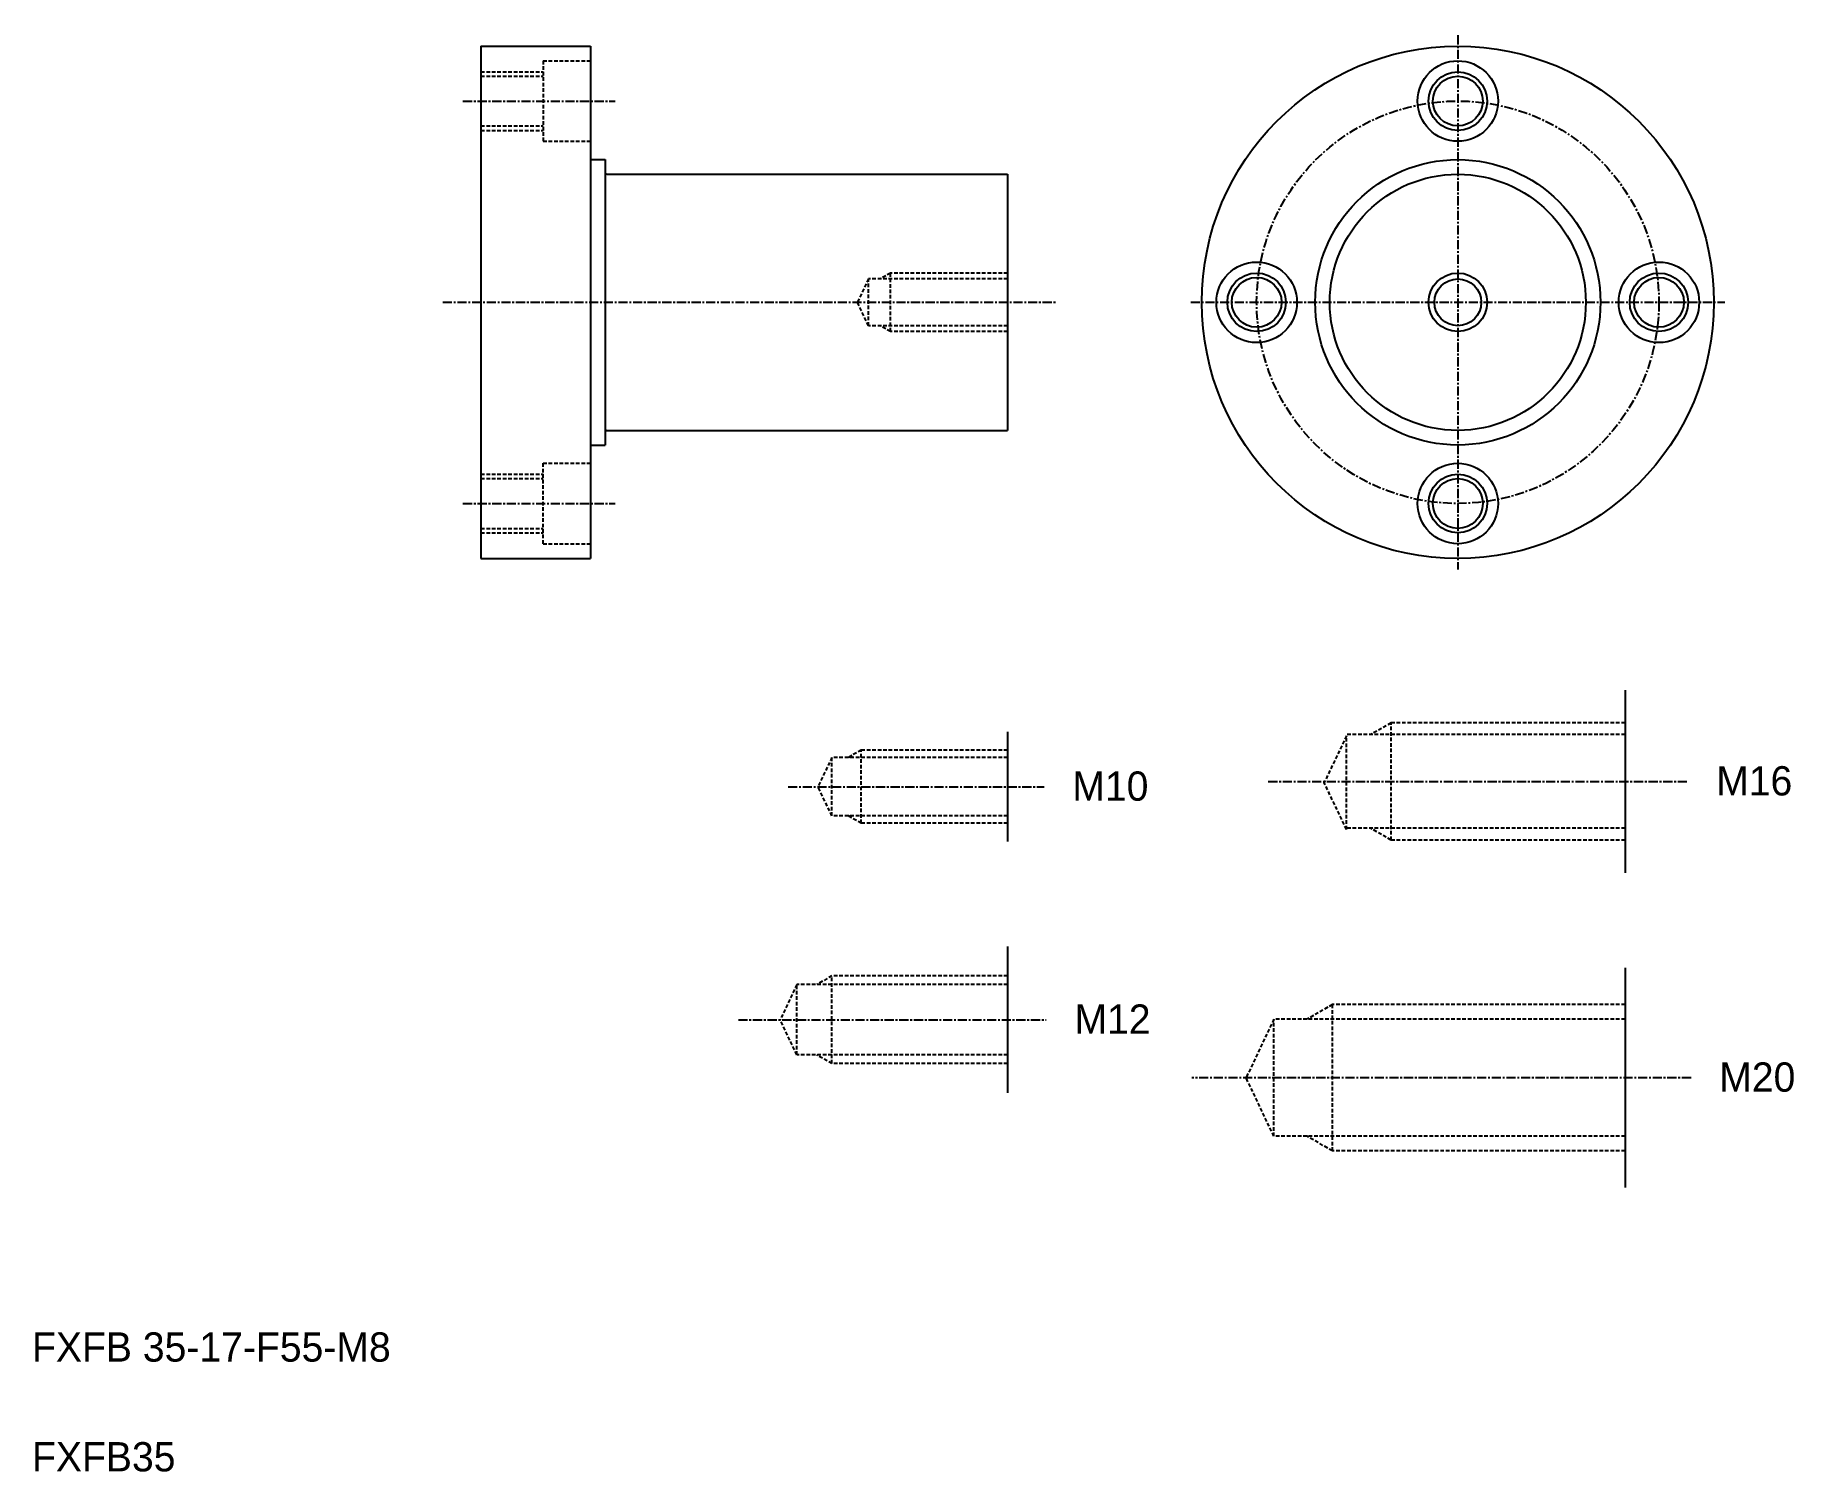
# Model space of a CAD drawing. Extents: x 10 to 251, y 10 to 206.
import ezdxf

# ---------------------------------------------------------------- set-up
doc = ezdxf.new("R2010")
doc.units = 0
doc.linetypes.add('CENTER', pattern=[2, 1.25, -0.25, 0.25, -0.25])
doc.linetypes.add('DASHED', pattern=[0.75, 0.5, -0.25])
doc.layers.get('0').update_dxf_attribs({"linetype": 'CONTINUOUS'})
doc.layers.add('CENTER', color=1, linetype='CENTER')

msp = doc.modelspace()

# ---------------------------------------------------------------- linework, layer by layer
at = {"color": 7, "linetype": 'CONTINUOUS'}
for p, q in [((71.37, 204.76), (71.37, 134.76)), ((71.37, 204.76), (86.37, 204.76)), ((86.37, 204.76), (86.37, 134.76)), ((86.37, 189.26), (88.37, 189.26)), ((86.37, 187.76), (86.37, 187.76)), ((88.37, 189.26), (88.37, 150.26)), ((88.57, 187.26), (143.37, 187.26)), ((143.37, 187.26), (143.37, 152.26)), ((86.37, 169.76), (86.37, 169.76)), ((88.57, 152.26), (143.37, 152.26)), ((86.37, 150.26), (88.37, 150.26)), ((71.37, 134.76), (86.37, 134.76)), ((227.8, 116.78), (227.8, 91.78)), ((143.37, 111.07), (143.37, 96.07)), ((143.37, 81.72), (143.37, 61.72)), ((227.8, 78.8), (227.8, 48.8))]:
    msp.add_line(p, q, dxfattribs=at)
at = {"color": 3, "linetype": 'DASHED'}
for p, q in [((79.87, 202.76), (86.37, 202.76)), ((79.87, 202.76), (79.87, 191.76)), ((71.37, 201.26), (79.87, 201.26)), ((71.37, 200.66), (79.87, 200.66)), ((71.37, 193.86), (79.87, 193.86)), ((71.37, 193.26), (79.87, 193.26)), ((79.87, 191.76), (86.37, 191.76)), ((127.37, 173.76), (125.98, 172.96)), ((143.37, 173.76), (127.37, 173.76)), ((127.37, 165.76), (127.37, 173.76)), ((124.37, 172.96), (122.84, 169.76)), ((124.37, 166.56), (124.37, 172.96)), ((143.37, 172.96), (124.37, 172.96)), ((124.37, 166.56), (122.84, 169.76)), ((143.37, 166.56), (124.37, 166.56)), ((127.37, 165.76), (125.98, 166.56)), ((143.37, 165.76), (127.37, 165.76)), ((79.87, 136.76), (79.87, 147.76)), ((79.87, 147.76), (86.37, 147.76)), ((71.37, 146.26), (79.87, 146.26)), ((71.37, 145.66), (79.87, 145.66)), ((71.37, 138.86), (79.87, 138.86)), ((71.37, 138.26), (79.87, 138.26)), ((79.87, 136.76), (86.37, 136.76)), ((227.8, 110.68), (189.8, 110.68)), ((195.8, 112.28), (193.02, 110.68)), ((227.8, 112.28), (195.8, 112.28)), ((195.8, 96.28), (195.8, 112.28)), ((123.37, 108.57), (121.63, 107.57)), ((143.37, 108.57), (123.37, 108.57)), ((123.37, 98.57), (123.37, 108.57)), ((189.71, 110.52), (186.66, 104.12)), ((189.71, 97.72), (189.71, 110.52)), ((119.37, 107.57), (117.46, 103.57)), ((143.37, 107.57), (119.37, 107.57)), ((119.37, 99.57), (119.37, 107.57)), ((119.37, 99.57), (117.46, 103.57)), ((189.71, 97.72), (186.66, 104.12)), ((143.37, 99.57), (119.37, 99.57)), ((123.37, 98.57), (121.63, 99.57)), ((143.37, 98.57), (123.37, 98.57)), ((227.8, 97.88), (189.8, 97.88)), ((195.8, 96.28), (193.02, 97.88)), ((227.8, 96.28), (195.8, 96.28)), ((119.37, 77.72), (117.29, 76.52)), ((119.37, 65.72), (119.37, 77.72)), ((143.37, 77.72), (119.37, 77.72)), ((114.57, 76.52), (112.28, 71.72)), ((114.57, 66.92), (114.57, 76.52)), ((143.37, 76.52), (114.57, 76.52)), ((187.79, 73.8), (184.33, 71.8)), ((187.79, 53.8), (187.79, 73.8)), ((227.79, 73.8), (187.79, 73.8)), ((114.57, 66.92), (112.28, 71.72)), ((179.79, 71.8), (175.98, 63.8)), ((179.79, 55.8), (179.79, 71.8)), ((227.79, 71.8), (179.79, 71.8)), ((143.37, 66.92), (114.57, 66.92)), ((119.37, 65.72), (117.29, 66.92)), ((143.37, 65.72), (119.37, 65.72)), ((179.79, 55.8), (175.98, 63.8)), ((227.79, 55.8), (179.79, 55.8)), ((187.79, 53.8), (184.33, 55.8)), ((227.79, 53.8), (187.79, 53.8))]:
    msp.add_line(p, q, dxfattribs=at)
at = {"color": 7, "linetype": 'CONTINUOUS'}
for centre, radius in [((204.93, 169.76), 35), ((204.93, 197.26), 5.5), ((204.93, 197.26), 3.4), ((204.93, 169.76), 19.5), ((204.93, 169.76), 17.5), ((177.43, 169.76), 5.5), ((177.43, 169.76), 3.4), ((232.43, 169.76), 5.5), ((232.43, 169.76), 3.4), ((204.93, 169.76), 3.2), ((204.93, 142.26), 5.5), ((204.93, 142.26), 3.4)]:
    msp.add_circle(centre, radius, dxfattribs=at)
at = {"color": 3, "linetype": 'CONTINUOUS'}
for centre in [(204.93, 197.26), (177.43, 169.76), (204.93, 169.76), (232.43, 169.76), (204.93, 142.26)]:
    msp.add_circle(centre, 4, dxfattribs=at)
at = {"color": 7, "linetype": 'CONTINUOUS'}
for centre, start, end in [((88.57, 187.46), 180, 270), ((88.57, 152.06), 90, 180)]:
    msp.add_arc(centre, 0.2, start, end, dxfattribs=at)
at = {"layer": 'CENTER', "color": 1, "linetype": 'CENTER'}
for p, q in [((204.93, 206.26), (204.93, 133.26)), ((68.92, 197.26), (89.73, 197.26)), ((66.17, 169.76), (150.02, 169.76)), ((168.43, 169.76), (241.43, 169.76)), ((68.92, 142.26), (89.73, 142.26)), ((113.38, 103.57), (148.38, 103.57)), ((179.01, 104.28), (236.4, 104.28)), ((106.57, 71.72), (148.67, 71.72)), ((236.82, 63.8), (168.56, 63.8))]:
    msp.add_line(p, q, dxfattribs=at)
msp.add_circle((204.93, 169.76), 27.5, dxfattribs=at)

# ---------------------------------------------------------------- texts
at = {"color": 7, "linetype": 'CONTINUOUS'}
for s, p in [('M16', (240.25, 102.37)), ('M10', (152.23, 101.65)), ('M12', (152.52, 69.81)), ('M20', (240.67, 61.89)), ('FXFB 35-17-F55-M8', (10, 25)), ('FXFB35', (10, 10))]:
    msp.add_text(s, height=4, dxfattribs=at).set_placement(p)

doc.saveas('drawing.dxf')
